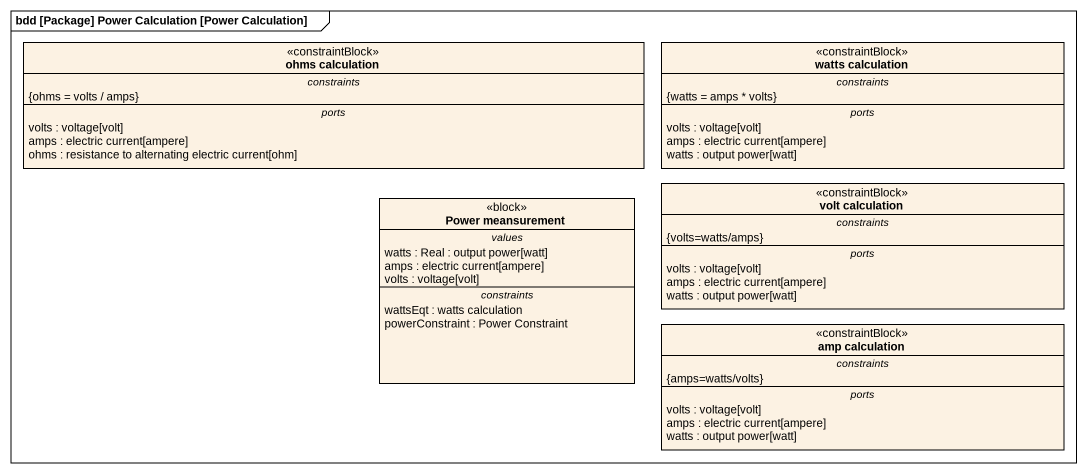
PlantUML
@startuml
mainframe bdd [Package] Power Calculation [Power Calculation]
hide circle
hide empty members
class "ohms calculation" as ohms_calculation <<constraintBlock>> {
  -- constraints --
  {ohms = volts / amps}
  -- ports --
  volts : voltage[volt]
  amps : electric current[ampere]
  ohms : resistance to alternating electric current[ohm]
}
class "watts calculation" as watts_calculation <<constraintBlock>> {
  -- constraints --
  {watts = amps * volts}
  -- ports --
  volts : voltage[volt]
  amps : electric current[ampere]
  watts : output power[watt]
}
class "volt calculation" as volt_calculation <<constraintBlock>> {
  -- constraints --
  {volts=watts/amps}
  -- ports --
  volts : voltage[volt]
  amps : electric current[ampere]
  watts : output power[watt]
}
class "Power meansurement" as Power_meansurement <<block>> {
  -- values --
  watts : Real : output power[watt]
  amps : electric current[ampere]
  volts : voltage[volt]
  -- constraints --
  wattsEqt : watts calculation
  powerConstraint : Power Constraint
}
class "amp calculation" as amp_calculation <<constraintBlock>> {
  -- constraints --
  {amps=watts/volts}
  -- ports --
  volts : voltage[volt]
  amps : electric current[ampere]
  watts : output power[watt]
}
@enduml
